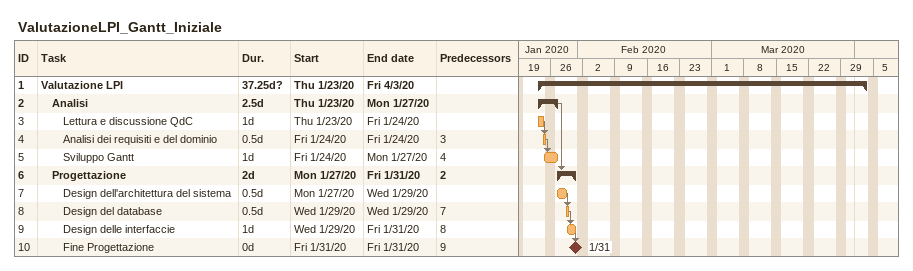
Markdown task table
ValutazioneLPI_Gantt_Iniziale

| ID | Level | Task | Duration | Start | Finish | Predecessors |
|---|---|---|---|---|---|---|
| 1 | 1 | **Valutazione LPI** | 37.25d? | 2020-01-23 | 2020-04-03 |  |
| 2 | 2 | **Analisi** | 2.5d | 2020-01-23 | 2020-01-27 |  |
| 3 | 3 | Lettura e discussione QdC | 1d | 2020-01-23 | 2020-01-24 |  |
| 4 | 3 | Analisi dei requisiti e del dominio | 0.5d | 2020-01-24 | 2020-01-24 | 3 |
| 5 | 3 | Sviluppo Gantt | 1d | 2020-01-24 | 2020-01-27 | 4 |
| 6 | 2 | **Progettazione** | 2d | 2020-01-27 | 2020-01-31 | 2 |
| 7 | 3 | Design dell'architettura del sistema | 0.5d | 2020-01-27 | 2020-01-29 |  |
| 8 | 3 | Design del database | 0.5d | 2020-01-29 | 2020-01-29 | 7 |
| 9 | 3 | Design delle interfaccie | 1d | 2020-01-29 | 2020-01-31 | 8 |
| 10 | 3 | Fine Progettazione | 0d | 2020-01-31 | 2020-01-31 | 9 |
